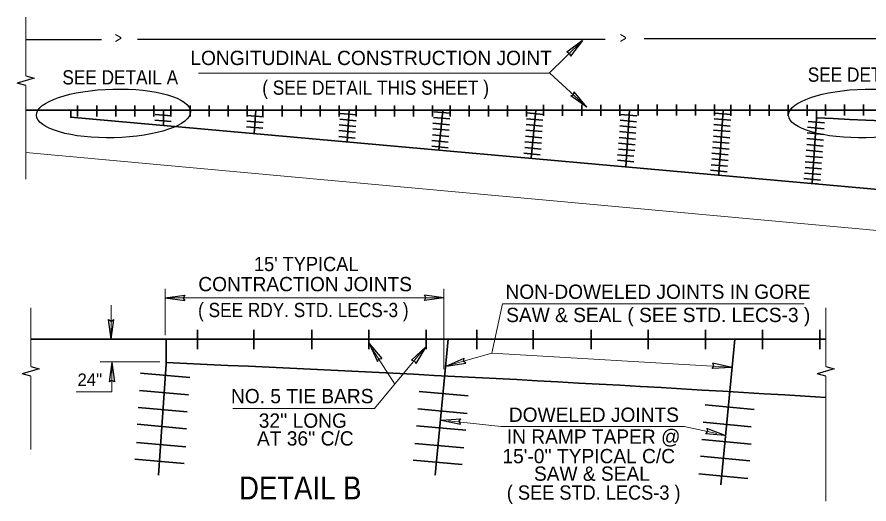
# Model space of a CAD drawing. Extents: x 34107 to 34476, y -21997 to -21727.
# Drawn here: x 34145.5 to 34219.9, y -21873.7 to -21831.1 of the extents above; entities that cross this region are included whole.
import ezdxf

# ---------------------------------------------------------------- set-up
doc = ezdxf.new("R2010")
doc.units = 0
doc.header["$LTSCALE"] = 0.5
doc.layers.add('1', color=7, linetype='Continuous', lineweight=25)

msp = doc.modelspace()

# ---------------------------------------------------------------- linework, layer by layer
at = {"layer": '1', "lineweight": 13}
for p, q in [((34146.2276, -21836.2262), (34146.2276, -21831.0833)), ((34191.9477, -21836.0076), (34194.8688, -21833.1321)), ((34146.2276, -21837.0834), (34146.2276, -21845.2738)), ((34146.2276, -21842.9437), (34271.1377, -21854.367)), ((34158.4093, -21858.9217), (34158.4093, -21854.8639)), ((34182.7672, -21861.8802), (34182.7672, -21854.8639)), ((34182.7672, -21855.6569), (34158.4093, -21855.6569)), ((34170.171, -21855.6569), (34170.1485, -21855.6569)), ((34146.6797, -21861.6499), (34146.6797, -21856.507)), ((34153.6933, -21859.2503), (34153.6933, -21856.2769)), ((34214.2476, -21856.176), (34187.8862, -21856.176)), ((34216.1393, -21861.6499), (34216.1393, -21856.507)), ((34178.4739, -21863.1989), (34176.5119, -21860.1047)), ((34186.9482, -21860.4821), (34207.7177, -21861.7202)), ((34157.9587, -21861.2462), (34152.7412, -21861.2462)), ((34153.7613, -21863.8589), (34153.7613, -21861.2921)), ((34146.6797, -21862.5071), (34146.6797, -21868.9105)), ((34216.1393, -21862.5071), (34216.1393, -21873.4302)), ((34153.7613, -21863.8589), (34150.6443, -21863.8589))]:
    msp.add_line(p, q, dxfattribs=at)
at = {"layer": '1'}
for p, q in [((34146.2276, -21833.0643), (34152.8538, -21833.0643)), ((34196.8609, -21833.0643), (34156.0033, -21833.0643)), ((34194.8685, -21833.1334), (34193.4907, -21834.1613)), ((34194.8685, -21833.1334), (34193.819, -21834.4948)), ((34194.8682, -21833.1326), (34194.8379, -21833.1624)), ((34227.7015, -21832.9833), (34200.252, -21832.9833)), ((34146.2276, -21837.0834), (34145.4718, -21836.8818)), ((34195.2552, -21838.9575), (34193.84, -21837.9816)), ((34195.2552, -21838.9575), (34194.1557, -21837.6361)), ((34158.424, -21855.6597), (34160.127, -21855.4257)), ((34158.424, -21855.6597), (34160.127, -21855.8937)), ((34182.7629, -21855.6568), (34181.0599, -21855.4228)), ((34182.7629, -21855.6568), (34181.0599, -21855.8908)), ((34153.6942, -21859.2499), (34153.4602, -21857.5469)), ((34153.6942, -21859.2499), (34153.9282, -21857.5469)), ((34176.2406, -21859.6524), (34176.2633, -21859.6882)), ((34176.2415, -21859.6522), (34176.9571, -21861.2152)), ((34176.2415, -21859.6522), (34177.3521, -21860.9643)), ((34181.18, -21859.9222), (34179.9338, -21861.1063)), ((34181.18, -21859.9222), (34180.2995, -21861.3987)), ((34181.1796, -21859.9215), (34181.153, -21859.9547)), ((34182.9708, -21861.6142), (34184.5439, -21860.9214)), ((34153.7605, -21861.2924), (34153.5265, -21862.9954)), ((34153.7605, -21861.2924), (34153.9945, -21862.9954)), ((34182.9707, -21861.6152), (34183.0115, -21861.6035)), ((34182.9708, -21861.6142), (34184.6725, -21861.3714)), ((34207.9238, -21861.7384), (34206.2066, -21861.8152)), ((34207.9238, -21861.7384), (34206.2495, -21861.3492)), ((34146.6797, -21862.5071), (34145.924, -21862.3054)), ((34216.1393, -21862.5071), (34215.3835, -21862.3054)), ((34182.5216, -21866.3461), (34184.2358, -21866.2196)), ((34182.5212, -21866.3469), (34182.5636, -21866.3496)), ((34182.5216, -21866.3461), (34184.2064, -21866.6867)), ((34207.3277, -21867.7006), (34205.6174, -21867.5276)), ((34207.3277, -21867.7006), (34205.7275, -21867.0727)), ((34207.3282, -21867.6998), (34207.2869, -21867.6898))]:
    msp.add_line(p, q, dxfattribs=at)
at = {"layer": '1', "lineweight": 35}
for p, q in [((34191.4717, -21838.766), (34191.4717, -21839.7133)), ((34193.1384, -21838.766), (34193.1384, -21839.7133)), ((34194.8051, -21838.766), (34194.8051, -21839.7133)), ((34196.4717, -21838.766), (34196.4717, -21839.7133)), ((34198.1384, -21838.766), (34198.1384, -21839.7133)), ((34199.7392, -21838.7372), (34199.7392, -21839.6845)), ((34201.4059, -21838.7372), (34201.4059, -21839.6845)), ((34203.0726, -21838.7372), (34203.0726, -21839.6845)), ((34204.7392, -21838.7372), (34204.7392, -21839.6845)), ((34206.4059, -21838.7372), (34206.4059, -21839.6845)), ((34207.8346, -21838.766), (34207.8346, -21839.7133)), ((34209.5013, -21838.766), (34209.5013, -21839.7133)), ((34211.1679, -21838.766), (34211.1679, -21839.7133)), ((34212.8346, -21838.766), (34212.8346, -21839.7133)), ((34214.5013, -21838.766), (34214.5013, -21839.7133)), ((34216.1021, -21838.7372), (34216.1021, -21839.6845)), ((34217.7687, -21838.7372), (34217.7687, -21839.6845)), ((34219.4354, -21838.7372), (34219.4354, -21839.6845)), ((34307.1454, -21839.2275), (34146.2276, -21839.2275)), ((34150.1703, -21839.2275), (34150.1703, -21839.8727)), ((34150.7656, -21838.8234), (34150.7656, -21839.7707)), ((34152.4322, -21838.8234), (34152.4322, -21839.7707)), ((34154.0989, -21838.8234), (34154.0989, -21839.7707)), ((34155.7656, -21838.8234), (34155.7656, -21839.7707)), ((34157.4322, -21838.8234), (34157.4322, -21839.7707)), ((34158.2574, -21839.2275), (34158.2574, -21840.5793)), ((34158.9183, -21838.8234), (34158.9183, -21839.7707)), ((34160.5849, -21838.8234), (34160.5849, -21839.7707)), ((34162.2516, -21838.8234), (34162.2516, -21839.7707)), ((34163.9183, -21838.8234), (34163.9183, -21839.7707)), ((34165.5849, -21838.8234), (34165.5849, -21839.7707)), ((34166.3317, -21839.2427), (34166.189, -21841.2813)), ((34166.9562, -21838.8234), (34166.9562, -21839.7707)), ((34168.6228, -21838.8234), (34168.6228, -21839.7707)), ((34170.2895, -21838.8234), (34170.2895, -21839.7707)), ((34171.9562, -21838.8234), (34171.9562, -21839.7707)), ((34173.6228, -21838.8234), (34173.6228, -21839.7707)), ((34175.1317, -21839.6469), (34173.696, -21839.5145)), ((34174.4935, -21839.2287), (34174.3, -21841.9952)), ((34175.1089, -21838.8234), (34175.1089, -21839.7707)), ((34176.7756, -21838.8234), (34176.7756, -21839.7707)), ((34178.4423, -21838.8234), (34178.4423, -21839.7707)), ((34180.1089, -21838.8234), (34180.1089, -21839.7707)), ((34181.7756, -21838.8234), (34181.7756, -21839.7707)), ((34183.3172, -21839.4952), (34181.8815, -21839.3628)), ((34182.6607, -21839.2594), (34182.3309, -21842.7384)), ((34183.319, -21838.8234), (34183.319, -21839.7707)), ((34184.9857, -21838.8234), (34184.9857, -21839.7707)), ((34186.6523, -21838.8234), (34186.6523, -21839.7707)), ((34188.319, -21838.8234), (34188.319, -21839.7707)), ((34189.9857, -21838.8234), (34189.9857, -21839.7707)), ((34191.4495, -21839.6088), (34190.0139, -21839.4764)), ((34190.793, -21839.2312), (34190.3947, -21843.4342)), ((34198.9925, -21839.2339), (34198.6453, -21844.1983)), ((34207.8592, -21839.6112), (34206.4235, -21839.4788)), ((34206.7739, -21844.8719), (34207.1692, -21839.2209)), ((34215.3222, -21839.9572), (34215.3222, -21839.2275)), ((34273.6963, -21850.9149), (34150.1482, -21839.8525)), ((34158.9344, -21840.2327), (34157.4987, -21840.1003)), ((34158.9679, -21839.7314), (34157.5319, -21839.5992)), ((34166.9698, -21840.317), (34165.534, -21840.1847)), ((34167.0033, -21839.8157), (34165.5673, -21839.6835)), ((34175.0949, -21840.1528), (34173.6589, -21840.0207)), ((34183.2804, -21840.0012), (34181.8444, -21839.8689)), ((34191.4128, -21840.1148), (34189.9768, -21839.9825)), ((34199.5908, -21840.2389), (34198.1548, -21840.1067)), ((34199.6275, -21839.733), (34198.1919, -21839.6007)), ((34207.8224, -21840.1172), (34206.3864, -21839.9849)), ((34216.0138, -21840.3482), (34214.5782, -21840.2158)), ((34214.9287, -21845.6089), (34215.3238, -21839.9579)), ((34166.9419, -21840.8073), (34165.5062, -21840.6753)), ((34175.0614, -21840.6542), (34173.6257, -21840.5217)), ((34183.219, -21840.9927), (34181.7833, -21840.8607)), ((34183.2469, -21840.5024), (34181.8112, -21840.37)), ((34191.3514, -21841.1063), (34189.9158, -21840.9742)), ((34191.3793, -21840.616), (34189.9435, -21840.4837)), ((34199.5573, -21840.7402), (34198.1215, -21840.6078)), ((34207.761, -21841.1087), (34206.3253, -21840.9767)), ((34207.7889, -21840.6184), (34206.3532, -21840.486)), ((34215.9772, -21840.8542), (34214.5412, -21840.7219)), ((34175.0154, -21841.677), (34173.5794, -21841.545)), ((34175.0335, -21841.1444), (34173.5978, -21841.0123)), ((34183.2009, -21841.5253), (34181.7649, -21841.3933)), ((34191.3333, -21841.6389), (34189.8973, -21841.5069)), ((34199.5113, -21841.7632), (34198.0753, -21841.6312)), ((34199.5294, -21841.2305), (34198.0938, -21841.0984)), ((34207.7429, -21841.6413), (34206.3069, -21841.5093)), ((34215.9158, -21841.8458), (34214.48, -21841.7137)), ((34215.9437, -21841.3554), (34214.5078, -21841.223)), ((34183.1362, -21842.526), (34181.7003, -21842.3937)), ((34183.1515, -21842.0154), (34181.7158, -21841.883)), ((34191.2839, -21842.129), (34189.8482, -21841.9967)), ((34199.4619, -21842.2532), (34198.0262, -21842.1208)), ((34207.6935, -21842.1314), (34206.2578, -21841.999)), ((34215.8977, -21842.3783), (34214.4617, -21842.2463)), ((34191.1887, -21843.1362), (34189.7529, -21843.0037)), ((34191.2685, -21842.6397), (34189.8327, -21842.5073)), ((34199.3667, -21843.2603), (34197.9309, -21843.1279)), ((34199.4465, -21842.7638), (34198.0107, -21842.6315)), ((34207.5982, -21843.1385), (34206.1625, -21843.0062)), ((34207.6782, -21842.642), (34206.2422, -21842.5098)), ((34215.8482, -21842.8684), (34214.4125, -21842.736)), ((34199.3662, -21843.7507), (34197.9303, -21843.6185)), ((34207.5978, -21843.6289), (34206.1619, -21843.4967)), ((34215.7529, -21843.8755), (34214.3173, -21843.7432)), ((34215.8328, -21843.379), (34214.3969, -21843.2467)), ((34207.5057, -21844.617), (34206.0697, -21844.4848)), ((34207.5514, -21844.1317), (34206.1155, -21843.9994)), ((34215.7525, -21844.3659), (34214.3167, -21844.2337)), ((34215.6603, -21845.354), (34214.2243, -21845.2218)), ((34215.7062, -21844.8687), (34214.2703, -21844.7364)), ((34215.3222, -21845.6902), (34215.3222, -21845.6218)), ((34161.2266, -21858.4379), (34161.2266, -21860.1243)), ((34166.1643, -21858.4379), (34166.1643, -21860.1243)), ((34171.2167, -21858.4379), (34171.2167, -21860.1243)), ((34176.2118, -21858.4379), (34176.2118, -21860.1243)), ((34181.2068, -21858.4379), (34181.2068, -21860.1243)), ((34185.6277, -21858.4379), (34185.6277, -21860.1243)), ((34190.5653, -21858.4727), (34190.5653, -21860.1243)), ((34195.6177, -21858.4379), (34195.6177, -21860.1243)), ((34200.6128, -21858.4379), (34200.6128, -21860.1243)), ((34205.6079, -21858.4379), (34205.6079, -21860.1243)), ((34210.6079, -21858.4379), (34210.6079, -21860.1243)), ((34215.6079, -21858.4379), (34215.6079, -21860.1243)), ((34216.1393, -21859.2758), (34146.6797, -21859.2758)), ((34158.492, -21861.4542), (34158.492, -21859.2758)), ((34182.0108, -21871.1642), (34183.1461, -21859.2758)), ((34206.9538, -21871.9892), (34208.1678, -21859.2758)), ((34157.8177, -21871.1642), (34158.4966, -21861.4567)), ((34160.5568, -21862.6217), (34156.2703, -21862.2267)), ((34160.4476, -21864.1327), (34156.1597, -21863.7379)), ((34184.8897, -21864.2307), (34180.6025, -21863.8359)), ((34160.3475, -21865.6297), (34156.0602, -21865.2342)), ((34184.7874, -21865.7625), (34180.5001, -21865.3676)), ((34209.8836, -21865.4003), (34205.5963, -21865.0055)), ((34160.2642, -21867.0933), (34155.9772, -21866.6989)), ((34184.6686, -21867.2242), (34180.3815, -21866.8295)), ((34209.605, -21866.9426), (34205.4157, -21866.5119)), ((34160.2101, -21868.6838), (34155.9222, -21868.2895)), ((34184.5106, -21868.7722), (34180.2233, -21868.3775)), ((34209.6006, -21868.4385), (34205.3132, -21868.0436)), ((34160.0626, -21870.1475), (34155.7758, -21869.7518)), ((34184.3637, -21870.2351), (34180.0762, -21869.8401)), ((34209.4817, -21869.9002), (34205.1947, -21869.5055)), ((34209.3237, -21871.4482), (34205.0365, -21871.0535))]:
    msp.add_line(p, q, dxfattribs=at)
at = {"layer": '1'}
for points in [[(34193.4907, -21834.1613), (34193.7504, -21834.2374), (34193.819, -21834.4948)], [(34146.2276, -21836.2262), (34146.96, -21836.4217), (34145.4718, -21836.8818)], [(34193.84, -21837.9816), (34194.0967, -21837.8959), (34194.1557, -21837.6361)], [(34160.127, -21855.4257), (34159.9952, -21855.6621), (34160.127, -21855.8937)], [(34181.0599, -21855.8908), (34181.1917, -21855.6544), (34181.0599, -21855.4228)], [(34153.4602, -21857.5469), (34153.6966, -21857.6787), (34153.9282, -21857.5469)], [(34176.9571, -21861.2152), (34177.086, -21860.9772), (34177.3521, -21860.9643)], [(34184.6725, -21861.3714), (34184.4809, -21861.1802), (34184.5439, -21860.9214)], [(34146.6797, -21861.6499), (34147.4122, -21861.8453), (34145.924, -21862.3054)], [(34179.9338, -21861.1063), (34180.2008, -21861.1511), (34180.2995, -21861.3987)], [(34206.2066, -21861.8152), (34206.3594, -21861.5918), (34206.2495, -21861.3492)], [(34216.1393, -21861.6499), (34216.8717, -21861.8453), (34215.3835, -21862.3054)], [(34153.9945, -21862.9954), (34153.7581, -21862.8637), (34153.5265, -21862.9954)], [(34184.2064, -21866.6867), (34184.0898, -21866.4424), (34184.2358, -21866.2196)], [(34205.7275, -21867.0727), (34205.8, -21867.3335), (34205.6174, -21867.5276)]]:
    msp.add_lwpolyline(points, dxfattribs=at)
at = {"layer": '1', "lineweight": 13}
for points in [[(34161.3311, -21836.0076), (34192.0162, -21836.0077), (34195.2548, -21838.9583)], [(34187.8862, -21856.176), (34186.9482, -21860.4821), (34183.148, -21861.5679)], [(34164.3365, -21865.3327), (34176.7115, -21865.3327), (34180.9243, -21860.2313)], [(34183.1727, -21866.3931), (34187.7707, -21866.9125), (34203.75, -21866.9125), (34206.5983, -21867.5183)]]:
    msp.add_lwpolyline(points, dxfattribs=at)
at = {"layer": '1', "lineweight": 35}
for centre, radius, start in [((34169.9786, -22879.3946), 1040.4728, 82.42458), ((34023.0967, -24965.1979), 3106.835, 86.43764)]:
    msp.add_arc(centre, radius, start, 87.50229, dxfattribs=at)
at = {"layer": '1'}
for centre in [(34153.8983, -21839.5153), (34219.6165, -21839.5153)]:
    msp.add_ellipse(centre, major_axis=(-6.7334, -0.1616), ratio=0.316019, dxfattribs=at)

# ---------------------------------------------------------------- texts
for s, height, width, p in [('>', 1, 0.8, (34153.9982, -21833.3978)), ('>', 1, 0.8, (34198.115, -21833.3897)), ('SEE DETAIL A', 1.25, 0.9, (34149.4317, -21836.9845)), ('SEE DETAIL B', 1.25, 0.9, (34214.5551, -21836.7472)), ('( SEE DETAIL THIS SHEET )', 1.25, 0.9, (34166.8965, -21837.8864)), ("15' TYPICAL ", 1.25, 0.95, (34166.1705, -21853.3131)), ('( SEE RDY. STD. LECS-3 )', 1.25, 0.9, (34161.2893, -21857.3351)), ('DETAIL B', 2, 0.9, (34164.8652, -21873.2764)), ('( SEE STD. LECS-3 )', 1.25, 0.95, (34188.2614, -21873.3016))]:
    msp.add_text(s, height=height, dxfattribs=dict(at, width=width)).set_placement(p)
for s, height, p in [('LONGITUDINAL CONSTRUCTION JOINT', 1.25, (34160.616, -21835.2843)), ('CONTRACTION JOINTS', 1.25, (34161.3107, -21855.0699)), ('NON-DOWELED JOINTS IN GORE', 1.25, (34188.1428, -21855.7352)), ('SAW & SEAL ( SEE STD. LECS-3 )', 1.25, (34188.2069, -21857.7684)), ("24''", 1.083, (34150.7579, -21863.3475)), ('NO. 5 TIE BARS', 1.25, (34164.1638, -21864.8672)), ('DOWELED JOINTS', 1.25, (34188.4397, -21866.4938)), ("32'' LONG", 1.25, (34166.5908, -21867.0099)), ("AT 36'' C/C", 1.25, (34166.4364, -21868.5662)), ('IN RAMP TAPER @', 1.25, (34188.2662, -21868.4102)), ("15'-0'' TYPICAL C/C", 1.25, (34187.8798, -21870.1146)), ('SAW & SEAL', 1.25, (34190.6346, -21871.6495))]:
    msp.add_text(s, height=height, dxfattribs=at).set_placement(p)

doc.saveas('drawing.dxf')
